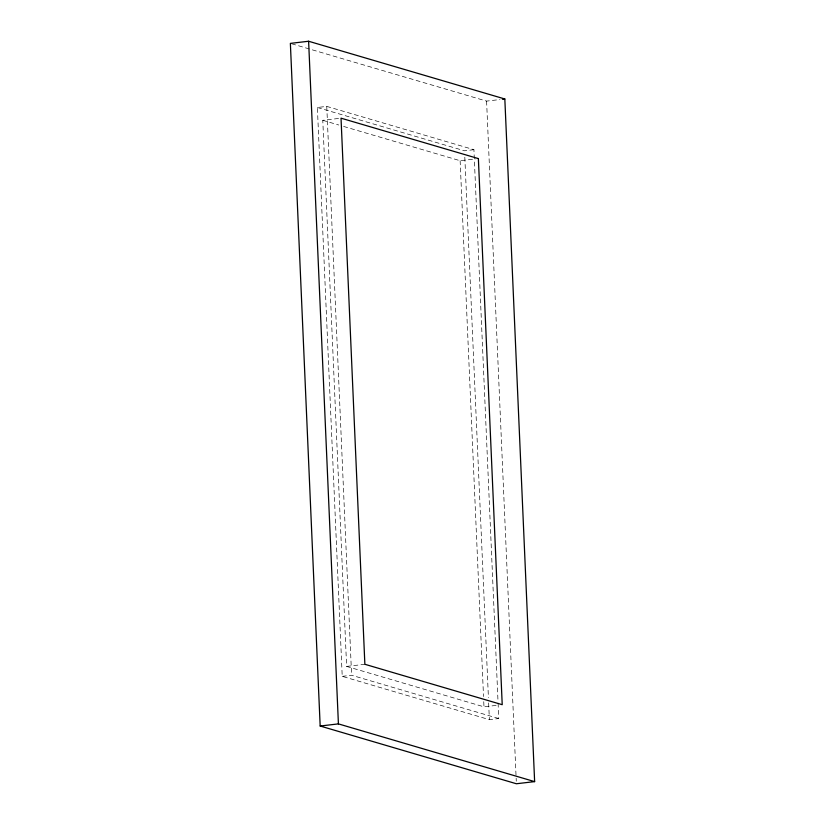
<?xml version="1.0" encoding="UTF-8"?>
<svg xmlns="http://www.w3.org/2000/svg" width="825" height="825" viewBox="0 0 825 825"><rect width="100%" height="100%" fill="white"/><g stroke="black" fill="none" stroke-linecap="round" stroke-linejoin="round"><path stroke-width="0.62" stroke-dasharray="4.12 3.09" d="M498.083 703.106L498.754 718.544L489.369 719.648L342.22 676.345L317.377 107.487L326.762 106.394L473.921 149.686L498.032 701.817M496.134 705.406L483.976 706.829L346.624 666.414L322.781 120.306L341.024 118.171M291.607 43.746L486.585 101.114L499.96 99.547M473.921 149.686L464.537 150.789L317.377 107.487M343.633 126.442L460.133 160.72L475.942 158.864M346.624 666.414L364.867 664.28M342.22 676.345L351.605 675.252L498.754 718.544M322.781 120.306L338.724 124.998M486.585 101.114L516.275 781.182M464.815 157.224L488.421 697.764M488.647 702.921L489.369 719.648M460.133 160.72L483.522 696.548M483.749 701.683L483.976 706.829M326.762 106.394L351.605 675.252"/><path stroke-width="1.24" d="M308.612 41.25L290.369 43.385L320.172 726.021L516.388 783.75L534.631 781.615L504.828 98.979L308.612 41.25L338.415 723.886L534.631 781.615M502.394 99.268L504.828 98.979M320.172 726.021L338.415 723.886M478.376 158.586L341.024 118.171L364.867 664.28L502.219 704.694L478.376 158.586"/></g></svg>
